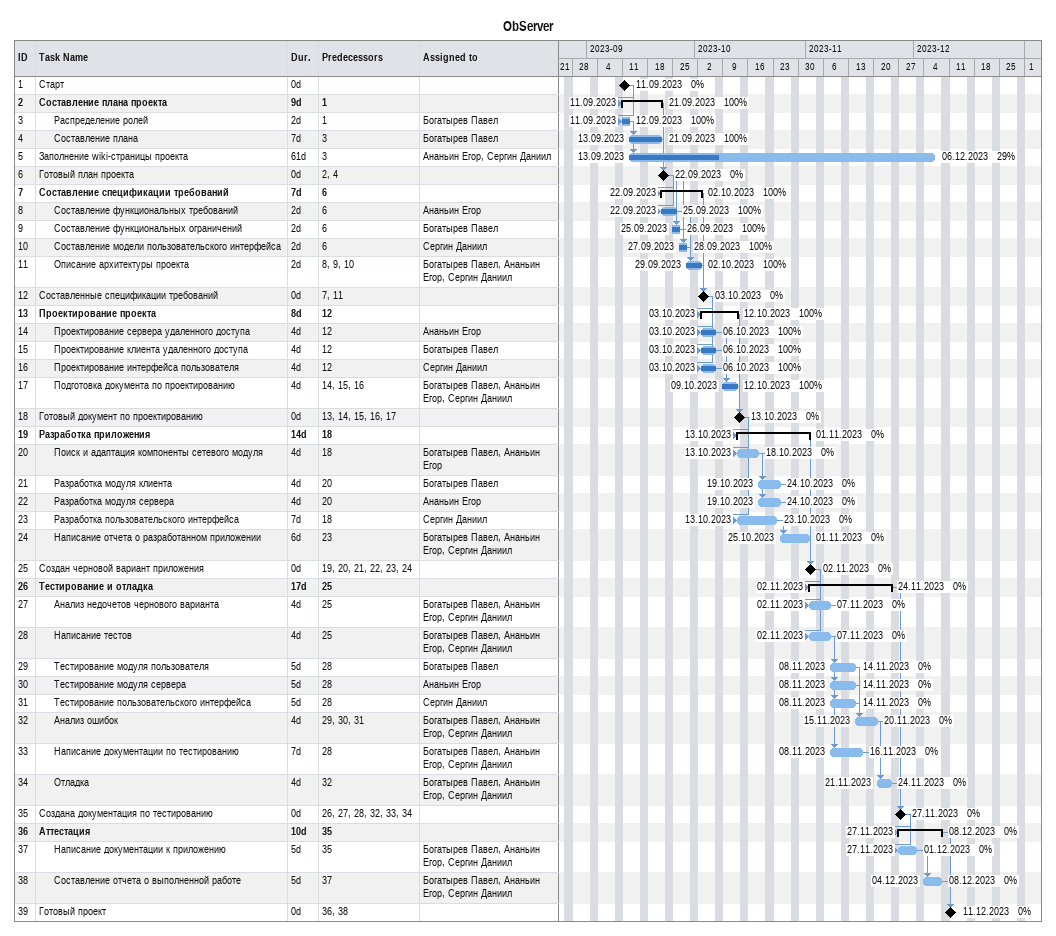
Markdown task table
ObServer

| ID | Level | Task | Duration | Start | Finish | Predecessors | Resources | % complete |
|---|---|---|---|---|---|---|---|---|
| 1 | 1 | Старт | 0d | 2023-09-11 | 2023-09-11 |  |  | 0 |
| 2 | 1 | **Составление плана проекта** | 9d | 2023-09-11 | 2023-09-21 | 1 |  | 100 |
| 3 | 2 | Распределение ролей | 2d | 2023-09-11 | 2023-09-12 | 1 | Богатырев Павел | 100 |
| 4 | 2 | Составление плана | 7d | 2023-09-13 | 2023-09-21 | 3 | Богатырев Павел | 100 |
| 5 | 1 | Заполнение wiki-страницы проекта | 61d | 2023-09-13 | 2023-12-06 | 3 | Ананьин Егор, Сергин Даниил | 29 |
| 6 | 1 | Готовый план проекта | 0d | 2023-09-22 | 2023-09-22 | 2, 4 |  | 0 |
| 7 | 1 | **Составление спецификации требований** | 7d | 2023-09-22 | 2023-10-02 | 6 |  | 100 |
| 8 | 2 | Составление функциональных требований | 2d | 2023-09-22 | 2023-09-25 | 6 | Ананьин Егор | 100 |
| 9 | 2 | Составление функциональных ограничений | 2d | 2023-09-25 | 2023-09-26 | 6 | Богатырев Павел | 100 |
| 10 | 2 | Составление модели пользовательского интерфейса | 2d | 2023-09-27 | 2023-09-28 | 6 | Сергин Даниил | 100 |
| 11 | 2 | Описание архитектуры проекта | 2d | 2023-09-29 | 2023-10-02 | 8, 9, 10 | Богатырев Павел, Ананьин Егор, Сергин Даниил | 100 |
| 12 | 1 | Составленные спецификации требований | 0d | 2023-10-03 | 2023-10-03 | 7, 11 |  | 0 |
| 13 | 1 | **Проектирование проекта** | 8d | 2023-10-03 | 2023-10-12 | 12 |  | 100 |
| 14 | 2 | Проектирование сервера удаленного доступа | 4d | 2023-10-03 | 2023-10-06 | 12 | Ананьин Егор | 100 |
| 15 | 2 | Проектирование клиента удаленного доступа | 4d | 2023-10-03 | 2023-10-06 | 12 | Богатырев Павел | 100 |
| 16 | 2 | Проектирование интерфейса пользователя | 4d | 2023-10-03 | 2023-10-06 | 12 | Сергин Даниил | 100 |
| 17 | 2 | Подготовка документа по проектированию | 4d | 2023-10-09 | 2023-10-12 | 14, 15, 16 | Богатырев Павел, Ананьин Егор, Сергин Даниил | 100 |
| 18 | 1 | Готовый документ по проектированию | 0d | 2023-10-13 | 2023-10-13 | 13, 14, 15, 16, 17 |  | 0 |
| 19 | 1 | **Разработка приложения** | 14d | 2023-10-13 | 2023-11-01 | 18 |  | 0 |
| 20 | 2 | Поиск и адаптация компоненты сетевого модуля | 4d | 2023-10-13 | 2023-10-18 | 18 | Богатырев Павел, Ананьин Егор | 0 |
| 21 | 2 | Разработка модуля клиента | 4d | 2023-10-19 | 2023-10-24 | 20 | Богатырев Павел | 0 |
| 22 | 2 | Разработка модуля сервера | 4d | 2023-10-19 | 2023-10-24 | 20 | Ананьин Егор | 0 |
| 23 | 2 | Разработка пользовательского интерфейса | 7d | 2023-10-13 | 2023-10-23 | 18 | Сергин Даниил | 0 |
| 24 | 2 | Написание отчета о разработанном приложении | 6d | 2023-10-25 | 2023-11-01 | 23 | Богатырев Павел, Ананьин Егор, Сергин Даниил | 0 |
| 25 | 1 | Создан черновой вариант приложения | 0d | 2023-11-02 | 2023-11-02 | 19, 20, 21, 22, 23, 24 |  | 0 |
| 26 | 1 | **Тестирование и отладка** | 17d | 2023-11-02 | 2023-11-24 | 25 |  | 0 |
| 27 | 2 | Анализ недочетов чернового варианта | 4d | 2023-11-02 | 2023-11-07 | 25 | Богатырев Павел, Ананьин Егор, Сергин Даниил | 0 |
| 28 | 2 | Написание тестов | 4d | 2023-11-02 | 2023-11-07 | 25 | Богатырев Павел, Ананьин Егор, Сергин Даниил | 0 |
| 29 | 2 | Тестирование модуля пользователя | 5d | 2023-11-08 | 2023-11-14 | 28 | Богатырев Павел | 0 |
| 30 | 2 | Тестирование модуля сервера | 5d | 2023-11-08 | 2023-11-14 | 28 | Ананьин Егор | 0 |
| 31 | 2 | Тестирование пользовательского интерфейса | 5d | 2023-11-08 | 2023-11-14 | 28 | Сергин Даниил | 0 |
| 32 | 2 | Анализ ошибок | 4d | 2023-11-15 | 2023-11-20 | 29, 30, 31 | Богатырев Павел, Ананьин Егор, Сергин Даниил | 0 |
| 33 | 2 | Написание документации по тестированию | 7d | 2023-11-08 | 2023-11-16 | 28 | Богатырев Павел, Ананьин Егор, Сергин Даниил | 0 |
| 34 | 2 | Отладка | 4d | 2023-11-21 | 2023-11-24 | 32 | Богатырев Павел, Ананьин Егор, Сергин Даниил | 0 |
| 35 | 1 | Создана документация по тестированию | 0d | 2023-11-27 | 2023-11-27 | 26, 27, 28, 32, 33, 34 |  | 0 |
| 36 | 1 | **Аттестация** | 10d | 2023-11-27 | 2023-12-08 | 35 |  | 0 |
| 37 | 2 | Написание документации к приложению | 5d | 2023-11-27 | 2023-12-01 | 35 | Богатырев Павел, Ананьин Егор, Сергин Даниил | 0 |
| 38 | 2 | Составление отчета о выполненной работе | 5d | 2023-12-04 | 2023-12-08 | 37 | Богатырев Павел, Ананьин Егор, Сергин Даниил | 0 |
| 39 | 1 | Готовый проект | 0d | 2023-12-11 | 2023-12-11 | 36, 38 |  | 0 |
